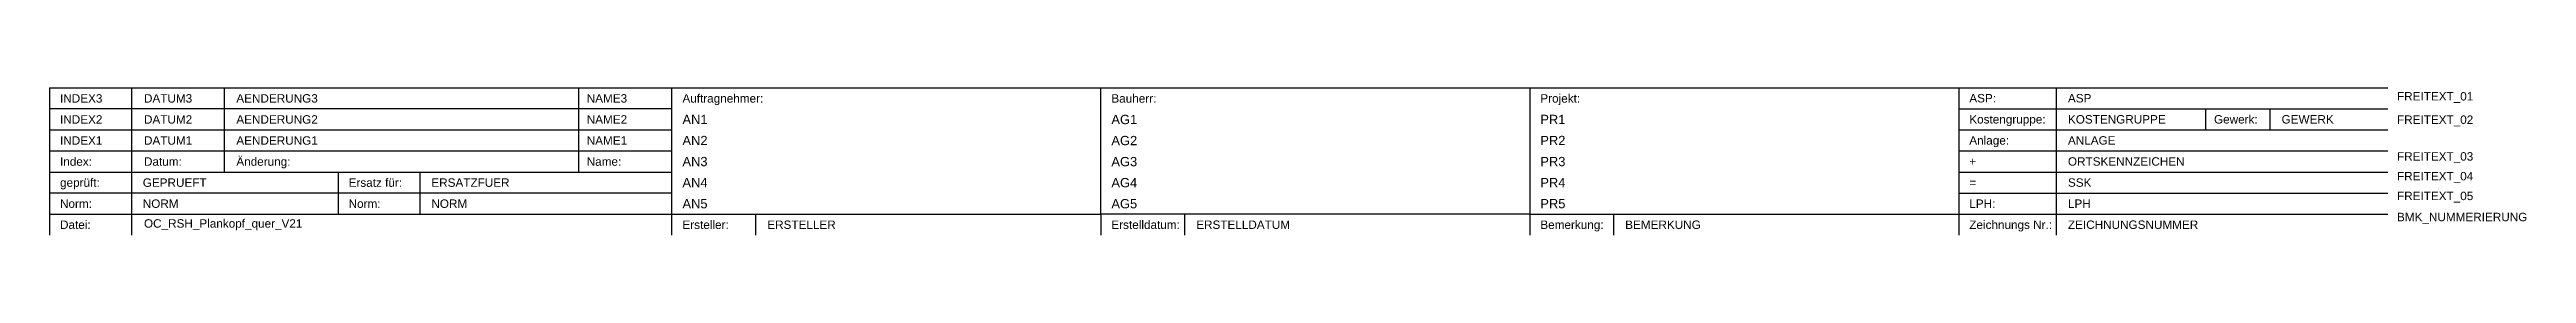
# Model space of a CAD drawing. Header units: millimetres. Extents: x 5 to 595, y 0 to 35.
import ezdxf
from ezdxf.enums import TextEntityAlignment as Align

# ---------------------------------------------------------------- set-up
doc = ezdxf.new("R2010")
doc.units = ezdxf.units.MM
doc.header["$LTSCALE"] = 100
doc.styles.add('Arial', font='arial.ttf')

msp = doc.modelspace()

# ---------------------------------------------------------------- linework, layer by layer
for p, q in [((5, 35), (255.45, 34.99)), ((5, 35), (5, 30)), ((24.5, 35), (24.5, 0)), ((153.27, 30), (153.27, 35)), ((459.82, 34.99), (459.82, 30.03)), ((459.82, 30.03), (562, 30.03)), ((459.82, 30.03), (459.82, 25.02)), ((483.11, 30.04), (483.11, 35.04)), ((483.11, 25.03), (483.11, 30.03)), ((518.61, 30.03), (518.61, 25.02)), ((534, 25.03), (534, 30.03)), ((5, 25), (5, 20)), ((153.27, 20), (153.27, 25)), ((459.82, 25.02), (562, 25.02)), ((459.82, 25.02), (459.82, 20.02)), ((483.11, 20.02), (483.11, 25.02)), ((459.82, 20.02), (562, 20.02)), ((459.82, 20.02), (459.82, 15.01)), ((483.11, 15.02), (483.11, 20.02)), ((5, 15), (5, 10)), ((93.25, 15), (93.25, 10)), ((153.27, 10), (153.27, 15)), ((459.82, 15.01), (562, 15.01)), ((459.82, 15.01), (459.82, 10)), ((483.11, 10.01), (483.11, 15.01)), ((93.25, 10), (93.25, 5)), ((459.82, 10.01), (562, 10)), ((459.82, 10), (459.82, 5)), ((483.11, 5), (483.11, 10)), ((5, 5), (5, 0)), ((153.27, 0), (153.27, 5)), ((153.27, 5), (255.45, 5)), ((173.27, 0), (173.27, 5)), ((255.45, 5), (255.45, -0.01)), ((275.45, 0), (275.45, 5)), ((357.64, 5.01), (357.64, 0)), ((357.64, 5), (562, 5)), ((377.64, 0), (377.64, 5)), ((459.82, 4.99), (459.82, -0.01)), ((483.11, -0.01), (483.11, 4.99))]:
    msp.add_line(p, q)
for points in [[(5, 25), (153.27, 25), (153.27, 30), (5, 30)], [(255.45, 34.99), (357.64, 34.99), (357.64, 5), (255.45, 5)], [(5, 15), (153.27, 15), (153.27, 20), (5, 20)], [(5, 5), (153.27, 5), (153.27, 10), (5, 10)]]:
    msp.add_lwpolyline(points, close=True)
for points in [[(46.64, 35), (46.64, 15)], [(130.97, 35), (130.97, 15)], [(357.64, 34.99), (562, 34.99), (562, 34.99)], [(73.75, 15), (73.75, 5)]]:
    msp.add_lwpolyline(points)

# ---------------------------------------------------------------- texts
at = {"style": 'Arial'}
for s, p in [('Auftragnehmer:', (155.77, 32.5)), ('Bauherr:', (257.95, 32.49)), ('Projekt:', (360.14, 32.5)), ('ASP:', (462.32, 32.54)), ('Anlage:', (462.32, 22.52)), ('Kostengruppe:', (462.32, 27.53)), ('Gewerk:', (520.61, 27.53)), ('Index:', (7.5, 17.5)), ('Datum:', (27.5, 17.5)), ('Änderung:', (49.5, 17.5)), ('Name:', (132.97, 17.5)), ('+', (462.32, 17.52)), ('geprüft:', (7.5, 12.5)), ('Ersatz für:', (76.25, 12.5)), ('=', (462.32, 12.51)), ('Norm:', (7.5, 7.5)), ('Norm:', (76.25, 7.5)), ('LPH:', (462.32, 7.5)), ('Datei:', (7.5, 2.5)), ('Ersteller:', (155.77, 2.5)), ('Erstelldatum:', (257.95, 2.5)), ('Bemerkung:', (360.14, 2.5)), ('Zeichnungs Nr.:', (462.32, 2.5))]:
    msp.add_text(s, height=2, dxfattribs=at).set_placement(p, align=Align.MIDDLE_LEFT)
at = {"insert": (27.5, 2.5), "char_height": 2, "attachment_point": 4, "style": 'Arial'}
msp.add_mtext('OC_RSH_Plankopf_quer_V21', dxfattribs=at)
at = {"style": 'Arial'}
for tag, height, p in [('INDEX3', 2, (7.5, 32.5)), ('DATUM3', 2, (27.5, 32.5)), ('AENDERUNG3', 2, (49.5, 32.5)), ('NAME3', 2, (132.97, 32.5)), ('ASP', 2, (485.82, 32.54)), ('INDEX2', 2, (7.5, 27.5)), ('DATUM2', 2, (27.5, 27.5)), ('AENDERUNG2', 2, (49.5, 27.5)), ('NAME2', 2, (132.97, 27.5)), ('AN1', 2.2, (155.77, 27.5)), ('AN2', 2.2, (155.77, 22.5)), ('AG1', 2.2, (257.95, 27.49)), ('AG2', 2.2, (257.95, 22.49)), ('PR1', 2.2, (360.13, 27.5)), ('PR2', 2.2, (360.13, 22.5)), ('KOSTENGRUPPE', 2, (485.82, 27.53)), ('GEWERK', 2, (536.71, 27.53)), ('INDEX1', 2, (7.5, 22.5)), ('DATUM1', 2, (27.5, 22.5)), ('AENDERUNG1', 2, (49.5, 22.5)), ('NAME1', 2, (132.97, 22.5)), ('AN3', 2.2, (155.77, 17.5)), ('AG3', 2.2, (257.95, 17.49)), ('PR3', 2.2, (360.13, 17.5)), ('ANLAGE', 2, (485.82, 22.52)), ('ORTSKENNZEICHEN', 2, (485.82, 17.52)), ('GEPRUEFT', 2, (27.21, 12.5)), ('ERSATZFUER', 2, (95.96, 12.5)), ('AN4', 2.2, (155.77, 12.5)), ('AG4', 2.2, (257.95, 12.49)), ('PR4', 2.2, (360.13, 12.5)), ('SSK', 2, (485.82, 12.51)), ('NORM', 2, (27.21, 7.5)), ('NORM', 2, (95.96, 7.5)), ('AN5', 2.2, (155.77, 7.5)), ('AG5', 2.2, (257.95, 7.49)), ('PR5', 2.2, (360.13, 7.5)), ('LPH', 2, (485.82, 7.5)), ('ERSTELLER', 2, (175.98, 2.5)), ('ERSTELLDATUM', 2, (278.16, 2.5)), ('BEMERKUNG', 2, (380.35, 2.5)), ('ZEICHNUNGSNUMMER', 2, (485.82, 2.5))]:
    msp.add_attdef(tag, text='', height=height, dxfattribs=at).set_placement(p, align=Align.MIDDLE_LEFT)
at = {"style": 'Arial', "flags": 1}
for tag, text, p in [('FREITEXT_01', '', (564.21, 33)), ('FREITEXT_02', '', (564.21, 27.45)), ('FREITEXT_03', '', (564.21, 18.72)), ('FREITEXT_04', '', (564.21, 14.03)), ('FREITEXT_05', '', (564.21, 9.34)), ('BMK_NUMMERIERUNG', 'Neustart', (564.21, 4.33))]:
    msp.add_attdef(tag, text=text, height=2, dxfattribs=at).set_placement(p, align=Align.MIDDLE_LEFT)

doc.saveas('drawing.dxf')
